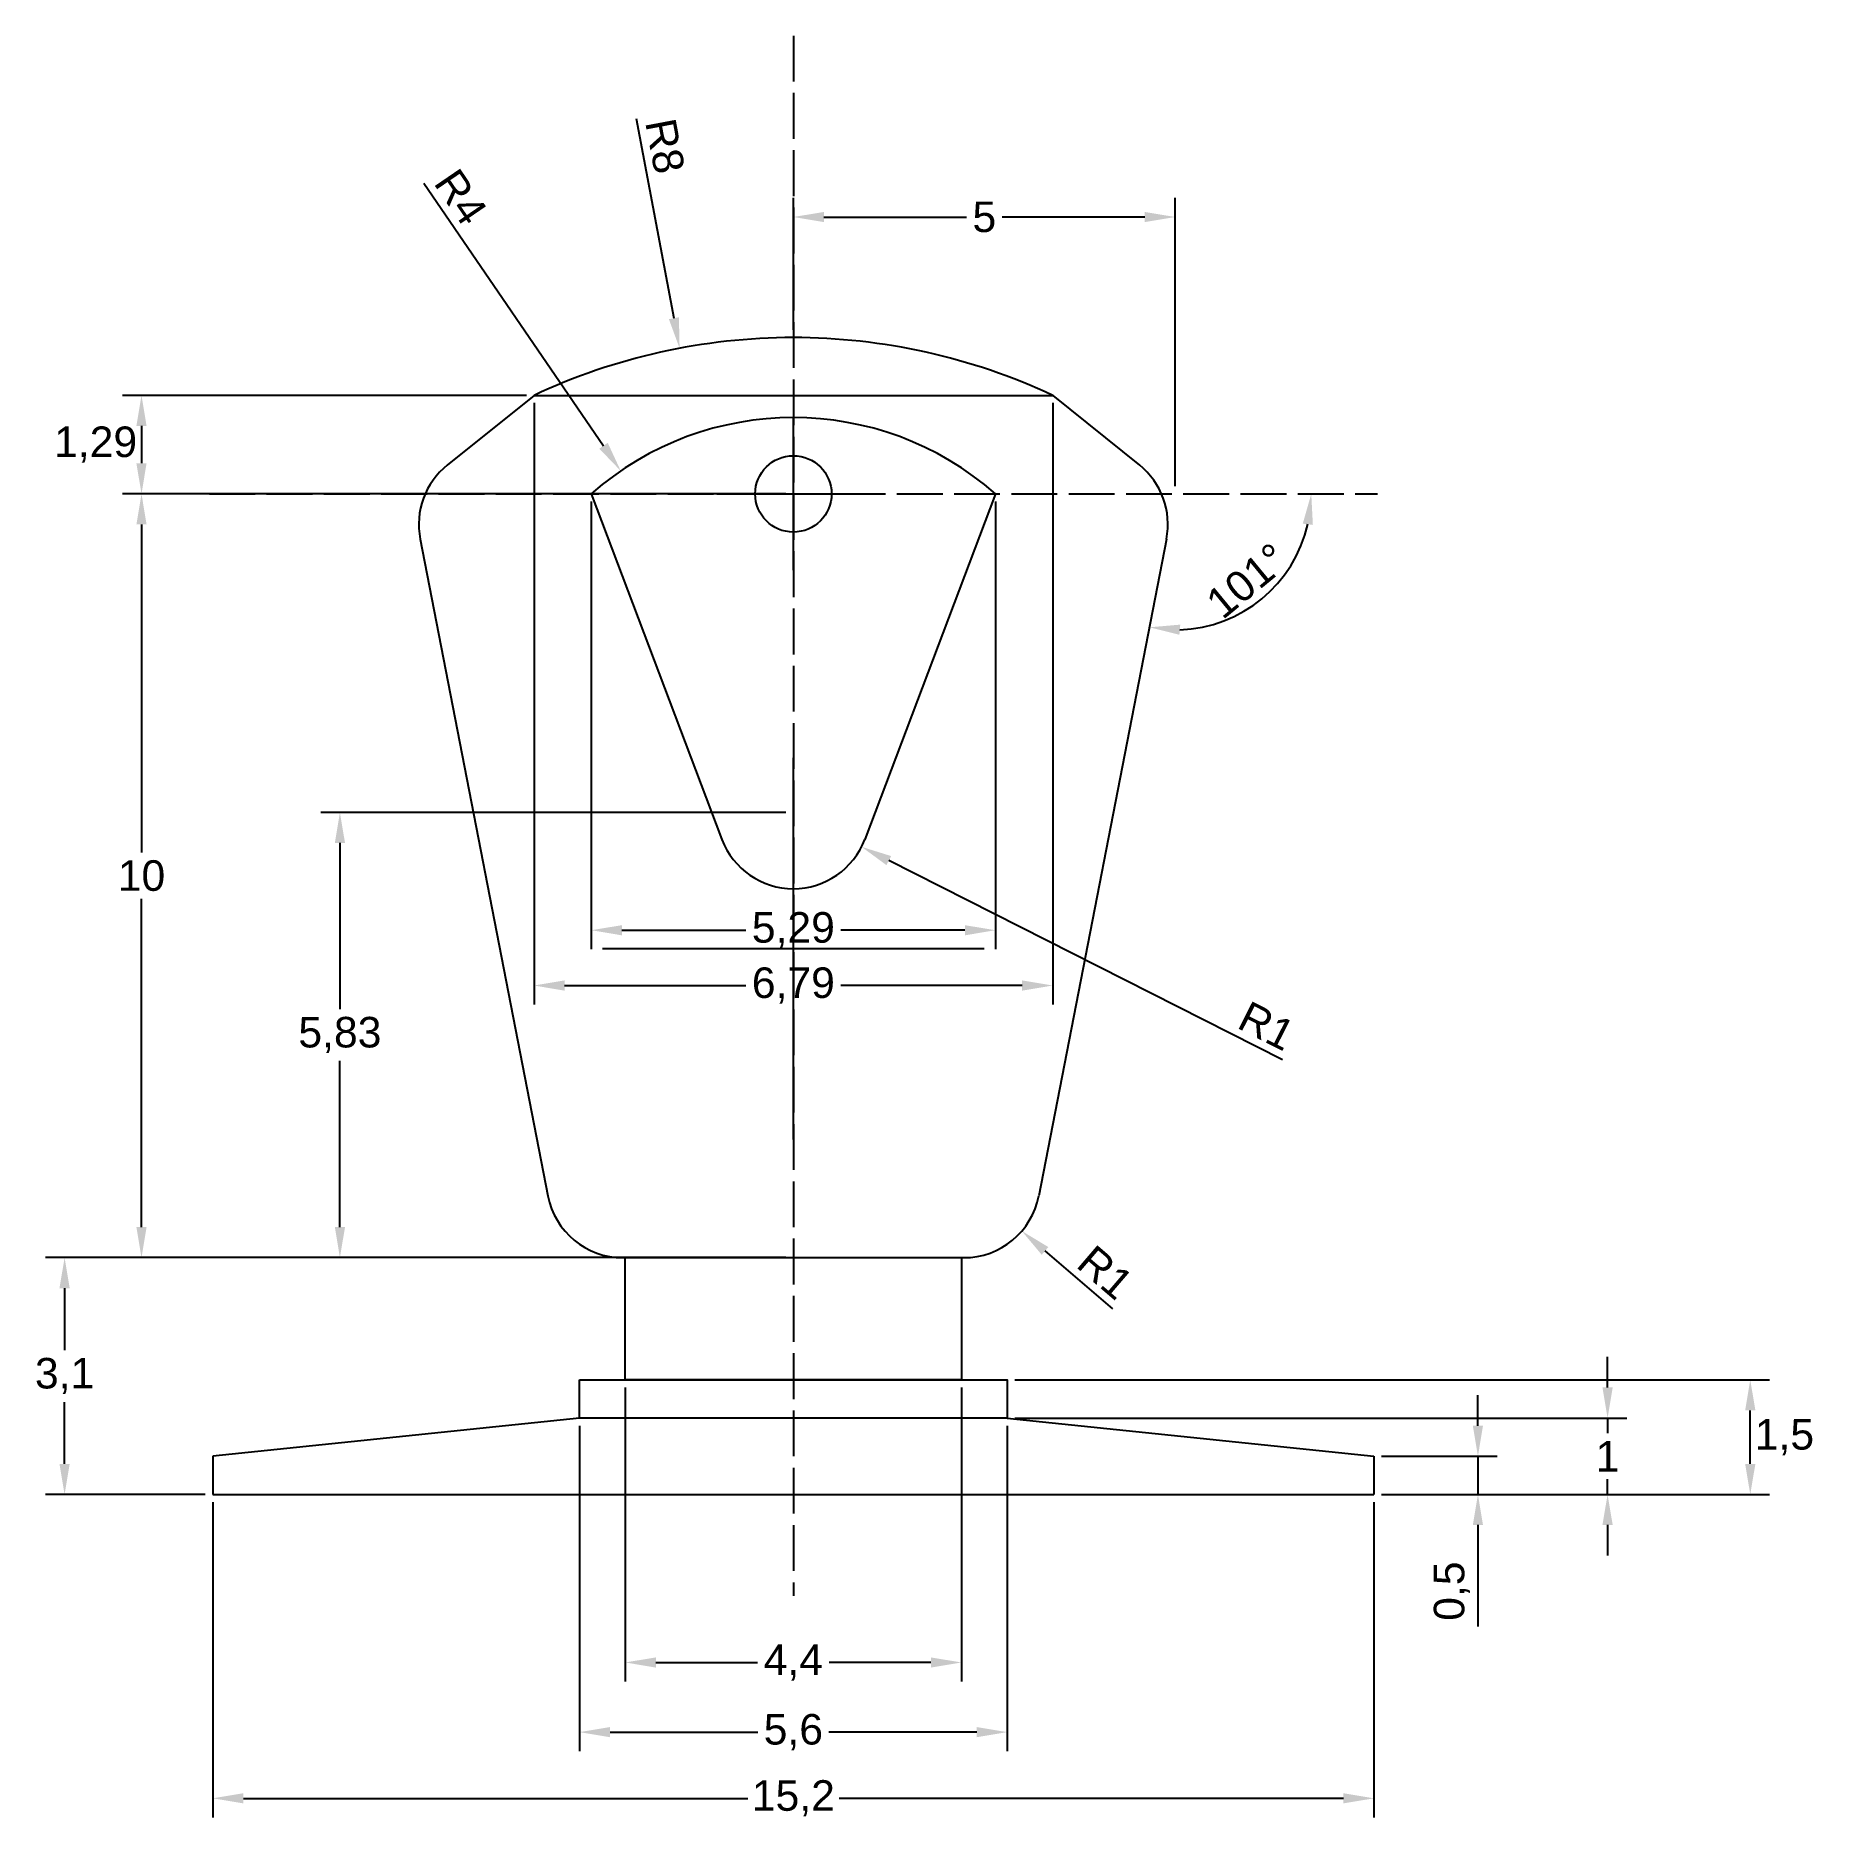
# Model space of a CAD drawing. Header units: millimetres. Extents: x 3649.2 to 3672.4, y 1852.9 to 1876.2.
import ezdxf

# ---------------------------------------------------------------- set-up
doc = ezdxf.new("R2010")
doc.units = ezdxf.units.MM
doc.header["$LTSCALE"] = 0.05
doc.header["$PDMODE"] = 34
doc.linetypes.add('ACAD_ISO02W100', pattern=[15, 12, -3])
doc.styles.get("Standard").update_dxf_attribs({"font": 'arial.ttf'})
doc.dimstyles.new('ISO-25', dxfattribs={"dimtxt": 0.4, "dimasz": 0.4, "dimexe": 0.25, "dimexo": 0.1, "dimgap": 0.1, "dimtad": 1, "dimtxsty": 'Standard', "dimcen": 2.5, "dimadec": 0, "dimazin": 0, "dimtfac": 1, "dimtmove": 0, "dimatfit": 3, "dimfxl": 1, "dimarcsym": 0})

# ---------------------------------------------------------------- blocks, each defined once
blk = doc.blocks.new('*D3')
at = {"color": 0, "lineweight": -2, "transparency": 16777216}
for p, q in [((3656.784, 1860.221), (3649.294, 1860.221)), ((3649.544, 1859.821), (3649.544, 1859.011)), ((3649.544, 1857.521), (3649.544, 1858.331)), ((3651.384, 1857.121), (3649.294, 1857.121))]:
    blk.add_line(p, q, dxfattribs=at)
at = {"color": 0, "transparency": 16777216}
for points in [[(3649.477, 1859.821), (3649.611, 1859.821), (3649.544, 1860.221)], [(3649.477, 1857.521), (3649.611, 1857.521), (3649.544, 1857.121)]]:
    blk.add_solid(points, dxfattribs=at)
at = {"layer": 'Defpoints', "color": 0, "transparency": 16777216}
for p in [(3656.884, 1860.221), (3649.544, 1857.121), (3651.484, 1857.121)]:
    blk.add_point(p, dxfattribs=at)
at = {"color": 0, "transparency": 16777216, "insert": (3649.544, 1858.671), "char_height": 0.4, "attachment_point": 5}
blk.add_mtext('3,1', dxfattribs=at)
blk = doc.blocks.new('*D4')
at = {"color": 0, "lineweight": -2, "transparency": 16777216}
for p, q in [((3668.046, 1858.021), (3668.046, 1858.421)), ((3666.784, 1857.621), (3668.296, 1857.621)), ((3668.046, 1857.621), (3668.046, 1857.121)), ((3666.784, 1857.121), (3668.296, 1857.121)), ((3668.046, 1856.721), (3668.046, 1855.39))]:
    blk.add_line(p, q, dxfattribs=at)
at = {"color": 0, "transparency": 16777216}
for points in [[(3667.979, 1858.021), (3668.112, 1858.021), (3668.046, 1857.621)], [(3667.979, 1856.721), (3668.112, 1856.721), (3668.046, 1857.121)]]:
    blk.add_solid(points, dxfattribs=at)
at = {"layer": 'Defpoints', "color": 0, "transparency": 16777216}
for p in [(3666.684, 1857.621), (3666.684, 1857.121), (3668.046, 1857.121)]:
    blk.add_point(p, dxfattribs=at)
at = {"color": 0, "transparency": 16777216, "insert": (3667.705, 1855.855), "char_height": 0.4, "attachment_point": 5, "rotation": 90}
blk.add_mtext('0,5', dxfattribs=at)
blk = doc.blocks.new('*D5')
at = {"color": 0, "lineweight": -2, "transparency": 16777216}
for p, q in [((3669.743, 1858.521), (3669.743, 1858.921)), ((3661.984, 1858.121), (3669.993, 1858.121)), ((3669.743, 1858.121), (3669.743, 1857.922)), ((3669.743, 1857.121), (3669.743, 1857.32)), ((3666.784, 1857.121), (3669.993, 1857.121)), ((3669.743, 1856.721), (3669.743, 1856.321))]:
    blk.add_line(p, q, dxfattribs=at)
at = {"color": 0, "transparency": 16777216}
for points in [[(3669.676, 1858.521), (3669.81, 1858.521), (3669.743, 1858.121)], [(3669.676, 1856.721), (3669.81, 1856.721), (3669.743, 1857.121)]]:
    blk.add_solid(points, dxfattribs=at)
at = {"layer": 'Defpoints', "color": 0, "transparency": 16777216}
for p in [(3661.884, 1858.121), (3669.743, 1858.121), (3666.684, 1857.121)]:
    blk.add_point(p, dxfattribs=at)
at = {"color": 0, "transparency": 16777216, "insert": (3669.743, 1857.621), "char_height": 0.4, "attachment_point": 5}
blk.add_mtext('1', dxfattribs=at)
blk = doc.blocks.new('*D6')
at = {"color": 0, "lineweight": -2, "transparency": 16777216}
for p, q in [((3661.984, 1858.621), (3671.861, 1858.621)), ((3671.611, 1857.521), (3671.611, 1858.221)), ((3666.784, 1857.121), (3671.861, 1857.121))]:
    blk.add_line(p, q, dxfattribs=at)
at = {"color": 0, "transparency": 16777216}
for points in [[(3671.544, 1858.221), (3671.678, 1858.221), (3671.611, 1858.621)], [(3671.544, 1857.521), (3671.678, 1857.521), (3671.611, 1857.121)]]:
    blk.add_solid(points, dxfattribs=at)
at = {"layer": 'Defpoints', "color": 0, "transparency": 16777216}
for p in [(3661.884, 1858.621), (3671.611, 1858.621), (3666.684, 1857.121)]:
    blk.add_point(p, dxfattribs=at)
at = {"color": 0, "transparency": 16777216, "insert": (3672.058, 1857.871), "char_height": 0.4, "attachment_point": 5}
blk.add_mtext('1,5', dxfattribs=at)
blk = doc.blocks.new('*D7')
at = {"color": 0, "lineweight": -2, "transparency": 16777216}
for p, q in [((3656.884, 1858.521), (3656.884, 1854.671)), ((3661.284, 1858.521), (3661.284, 1854.671)), ((3657.284, 1854.921), (3658.613, 1854.921)), ((3660.884, 1854.921), (3659.555, 1854.921))]:
    blk.add_line(p, q, dxfattribs=at)
at = {"color": 0, "transparency": 16777216}
for points in [[(3657.284, 1854.987), (3657.284, 1854.854), (3656.884, 1854.921)], [(3660.884, 1854.987), (3660.884, 1854.854), (3661.284, 1854.921)]]:
    blk.add_solid(points, dxfattribs=at)
at = {"layer": 'Defpoints', "color": 0, "transparency": 16777216}
for p in [(3656.884, 1858.621), (3661.284, 1858.621), (3661.284, 1854.921)]:
    blk.add_point(p, dxfattribs=at)
at = {"color": 0, "transparency": 16777216, "insert": (3659.084, 1854.921), "char_height": 0.4, "attachment_point": 5}
blk.add_mtext('4,4', dxfattribs=at)
blk = doc.blocks.new('*D8')
at = {"color": 0, "lineweight": -2, "transparency": 16777216}
for p, q in [((3656.284, 1858.021), (3656.284, 1853.759)), ((3661.884, 1858.021), (3661.884, 1853.759)), ((3656.684, 1854.009), (3658.62, 1854.009)), ((3661.484, 1854.009), (3659.548, 1854.009))]:
    blk.add_line(p, q, dxfattribs=at)
at = {"color": 0, "transparency": 16777216}
for points in [[(3656.684, 1854.075), (3656.684, 1853.942), (3656.284, 1854.009)], [(3661.484, 1854.075), (3661.484, 1853.942), (3661.884, 1854.009)]]:
    blk.add_solid(points, dxfattribs=at)
at = {"layer": 'Defpoints', "color": 0, "transparency": 16777216}
for p in [(3656.284, 1858.121), (3661.884, 1858.121), (3661.884, 1854.009)]:
    blk.add_point(p, dxfattribs=at)
at = {"color": 0, "transparency": 16777216, "insert": (3659.084, 1854.009), "char_height": 0.4, "attachment_point": 5}
blk.add_mtext('5,6', dxfattribs=at)
blk = doc.blocks.new('*D9')
at = {"color": 0, "lineweight": -2, "transparency": 16777216}
for p, q in [((3651.484, 1857.021), (3651.484, 1852.892)), ((3666.684, 1857.021), (3666.684, 1852.892)), ((3651.884, 1853.142), (3658.486, 1853.142)), ((3666.284, 1853.142), (3659.683, 1853.142))]:
    blk.add_line(p, q, dxfattribs=at)
at = {"color": 0, "transparency": 16777216}
for points in [[(3651.884, 1853.209), (3651.884, 1853.076), (3651.484, 1853.142)], [(3666.284, 1853.209), (3666.284, 1853.076), (3666.684, 1853.142)]]:
    blk.add_solid(points, dxfattribs=at)
at = {"layer": 'Defpoints', "color": 0, "transparency": 16777216}
for p in [(3651.484, 1857.121), (3666.684, 1857.121), (3666.684, 1853.142)]:
    blk.add_point(p, dxfattribs=at)
at = {"color": 0, "transparency": 16777216, "insert": (3659.084, 1853.142), "char_height": 0.4, "attachment_point": 5}
blk.add_mtext('15,2', dxfattribs=at)
blk = doc.blocks.new('*D13')
at = {"color": 0, "lineweight": -2, "transparency": 16777216}
for p, q in [((3659.084, 1872.367), (3659.084, 1874.096)), ((3664.084, 1870.321), (3664.084, 1874.096)), ((3659.484, 1873.846), (3661.352, 1873.846)), ((3663.684, 1873.846), (3661.817, 1873.846))]:
    blk.add_line(p, q, dxfattribs=at)
at = {"color": 0, "transparency": 16777216}
for points in [[(3659.484, 1873.912), (3659.484, 1873.779), (3659.084, 1873.846)], [(3663.684, 1873.912), (3663.684, 1873.779), (3664.084, 1873.846)]]:
    blk.add_solid(points, dxfattribs=at)
at = {"layer": 'Defpoints', "color": 0, "transparency": 16777216}
for p in [(3659.084, 1873.846), (3659.084, 1872.267), (3664.084, 1870.221)]:
    blk.add_point(p, dxfattribs=at)
at = {"color": 0, "transparency": 16777216, "insert": (3661.584, 1873.846), "char_height": 0.4, "attachment_point": 5}
blk.add_mtext('5', dxfattribs=at)
blk = doc.blocks.new('*D14')
at = {"color": 0, "lineweight": -2, "transparency": 16777216}
for p, q in [((3657.026, 1875.134), (3657.521, 1872.52)), ((3659.084, 1861.767), (3659.084, 1866.767)), ((3656.584, 1864.267), (3661.584, 1864.267))]:
    blk.add_line(p, q, dxfattribs=at)
at = {"color": 0, "transparency": 16777216}
blk.add_solid([(3657.586, 1872.533), (3657.455, 1872.508), (3657.595, 1872.127)], dxfattribs=at)
at = {"layer": 'Defpoints', "color": 0, "transparency": 16777216}
for p in [(3657.595, 1872.127), (3659.084, 1864.267)]:
    blk.add_point(p, dxfattribs=at)
at = {"color": 0, "transparency": 16777216, "insert": (3657.403, 1874.775), "char_height": 0.4, "attachment_point": 5, "rotation": 280.7267}
blk.add_mtext('R8', dxfattribs=at)
blk = doc.blocks.new('*D15')
at = {"color": 0, "lineweight": -2, "transparency": 16777216}
blk.add_line((3654.246, 1874.288), (3656.599, 1870.851), dxfattribs=at)
at = {"color": 0, "transparency": 16777216}
blk.add_solid([(3656.654, 1870.889), (3656.544, 1870.813), (3656.825, 1870.521)], dxfattribs=at)
at = {"layer": 'Defpoints', "color": 0, "transparency": 16777216}
for p in [(3656.825, 1870.521), (3659.084, 1867.22)]:
    blk.add_point(p, dxfattribs=at)
at = {"color": 0, "transparency": 16777216, "insert": (3654.732, 1874.109), "char_height": 0.4, "attachment_point": 5, "rotation": 304.3948}
blk.add_mtext('R4', dxfattribs=at)
blk = doc.blocks.new('*D16')
at = {"color": 0, "lineweight": -2, "transparency": 16777216}
for p, q in [((3655.589, 1871.511), (3650.301, 1871.511)), ((3650.551, 1871.111), (3650.551, 1870.621)), ((3654.165, 1870.221), (3650.301, 1870.221))]:
    blk.add_line(p, q, dxfattribs=at)
at = {"color": 0, "transparency": 16777216}
for points in [[(3650.484, 1871.111), (3650.617, 1871.111), (3650.551, 1871.511)], [(3650.484, 1870.621), (3650.617, 1870.621), (3650.551, 1870.221)]]:
    blk.add_solid(points, dxfattribs=at)
at = {"layer": 'Defpoints', "color": 0, "transparency": 16777216}
for p in [(3655.689, 1871.511), (3650.551, 1870.221), (3654.265, 1870.221)]:
    blk.add_point(p, dxfattribs=at)
at = {"color": 0, "transparency": 16777216, "insert": (3649.95, 1870.866), "char_height": 0.4, "attachment_point": 5}
blk.add_mtext('1,29', dxfattribs=at)
blk = doc.blocks.new('*D17')
at = {"color": 0, "lineweight": -2, "transparency": 16777216}
for p, q in [((3658.984, 1870.221), (3650.301, 1870.221)), ((3650.551, 1869.821), (3650.551, 1865.525)), ((3650.551, 1860.621), (3650.551, 1864.917)), ((3658.984, 1860.221), (3650.301, 1860.221))]:
    blk.add_line(p, q, dxfattribs=at)
at = {"color": 0, "transparency": 16777216}
for points in [[(3650.484, 1869.821), (3650.617, 1869.821), (3650.551, 1870.221)], [(3650.484, 1860.621), (3650.617, 1860.621), (3650.551, 1860.221)]]:
    blk.add_solid(points, dxfattribs=at)
at = {"layer": 'Defpoints', "color": 0, "transparency": 16777216}
for p in [(3659.084, 1870.221), (3650.551, 1860.221), (3659.084, 1860.221)]:
    blk.add_point(p, dxfattribs=at)
at = {"color": 0, "transparency": 16777216, "insert": (3650.551, 1865.221), "char_height": 0.4, "attachment_point": 5}
blk.add_mtext('10', dxfattribs=at)
blk = doc.blocks.new('*D18')
at = {"color": 0, "lineweight": -2, "transparency": 16777216}
for p, q in [((3658.984, 1866.051), (3652.898, 1866.051)), ((3653.148, 1865.651), (3653.148, 1863.476)), ((3653.148, 1860.621), (3653.148, 1862.796)), ((3658.984, 1860.221), (3652.898, 1860.221))]:
    blk.add_line(p, q, dxfattribs=at)
at = {"color": 0, "transparency": 16777216}
for points in [[(3653.082, 1865.651), (3653.215, 1865.651), (3653.148, 1866.051)], [(3653.082, 1860.621), (3653.215, 1860.621), (3653.148, 1860.221)]]:
    blk.add_solid(points, dxfattribs=at)
at = {"layer": 'Defpoints', "color": 0, "transparency": 16777216}
for p in [(3659.084, 1866.051), (3653.148, 1860.221), (3659.084, 1860.221)]:
    blk.add_point(p, dxfattribs=at)
at = {"color": 0, "transparency": 16777216, "insert": (3653.148, 1863.136), "char_height": 0.4, "attachment_point": 5}
blk.add_mtext('5,83', dxfattribs=at)
blk = doc.blocks.new('*D19')
at = {"color": 0, "lineweight": -2, "transparency": 16777216}
for p, q in [((3656.439, 1870.121), (3656.439, 1864.258)), ((3661.729, 1870.121), (3661.729, 1864.258)), ((3656.839, 1864.508), (3658.464, 1864.508)), ((3661.329, 1864.508), (3659.704, 1864.508))]:
    blk.add_line(p, q, dxfattribs=at)
at = {"color": 0, "transparency": 16777216}
for points in [[(3656.839, 1864.574), (3656.839, 1864.441), (3656.439, 1864.508)], [(3661.329, 1864.574), (3661.329, 1864.441), (3661.729, 1864.508)]]:
    blk.add_solid(points, dxfattribs=at)
at = {"layer": 'Defpoints', "color": 0, "transparency": 16777216}
for p in [(3656.439, 1870.221), (3661.729, 1870.221), (3661.729, 1864.508)]:
    blk.add_point(p, dxfattribs=at)
at = {"color": 0, "transparency": 16777216, "insert": (3659.084, 1864.508), "char_height": 0.4, "attachment_point": 5}
blk.add_mtext('5,29', dxfattribs=at)
blk = doc.blocks.new('*D20')
at = {"color": 0, "lineweight": -2, "transparency": 16777216}
for p, q in [((3655.689, 1871.411), (3655.689, 1863.534)), ((3662.479, 1871.411), (3662.479, 1863.534)), ((3656.089, 1863.784), (3658.463, 1863.784)), ((3662.079, 1863.784), (3659.705, 1863.784))]:
    blk.add_line(p, q, dxfattribs=at)
at = {"color": 0, "transparency": 16777216}
for points in [[(3656.089, 1863.851), (3656.089, 1863.717), (3655.689, 1863.784)], [(3662.079, 1863.851), (3662.079, 1863.717), (3662.479, 1863.784)]]:
    blk.add_solid(points, dxfattribs=at)
at = {"layer": 'Defpoints', "color": 0, "transparency": 16777216}
for p in [(3655.689, 1871.511), (3662.479, 1871.511), (3662.479, 1863.784)]:
    blk.add_point(p, dxfattribs=at)
at = {"color": 0, "transparency": 16777216, "insert": (3659.084, 1863.784), "char_height": 0.4, "attachment_point": 5}
blk.add_mtext('6,79', dxfattribs=at)
blk = doc.blocks.new('*D21')
at = {"color": 0, "lineweight": -2, "transparency": 16777216}
blk.add_arc((3664.084, 1870.221), 1.78, 271.9046, 347.0954, dxfattribs=at)
at = {"color": 0, "transparency": 16777216}
for points in [[(3665.753, 1869.831), (3665.885, 1869.816), (3665.864, 1870.221)], [(3664.138, 1868.376), (3664.149, 1868.509), (3663.745, 1868.474)]]:
    blk.add_solid(points, dxfattribs=at)
at = {"layer": 'Defpoints', "color": 0, "transparency": 16777216}
for p in [(3651.439, 1870.221), (3666.729, 1870.221), (3663.969, 1869.629), (3664.77, 1868.579), (3662.298, 1861.03)]:
    blk.add_point(p, dxfattribs=at)
at = {"color": 0, "transparency": 16777216, "insert": (3665.023, 1869.083), "char_height": 0.4, "attachment_point": 5, "rotation": 39.5}
blk.add_mtext('101°', dxfattribs=at)
blk = doc.blocks.new('*D22')
at = {"color": 0, "lineweight": -2, "transparency": 16777216}
blk.add_line((3665.489, 1862.813), (3660.334, 1865.419), dxfattribs=at)
at = {"color": 0, "transparency": 16777216}
blk.add_solid([(3660.364, 1865.479), (3660.303, 1865.36), (3659.977, 1865.6)], dxfattribs=at)
at = {"layer": 'Defpoints', "color": 0, "transparency": 16777216}
for p in [(3659.084, 1866.051), (3659.977, 1865.6)]:
    blk.add_point(p, dxfattribs=at)
at = {"color": 0, "transparency": 16777216, "insert": (3665.282, 1863.255), "char_height": 0.4, "attachment_point": 5, "rotation": 333.1791}
blk.add_mtext('R1', dxfattribs=at)
blk = doc.blocks.new('*D23')
at = {"color": 0, "lineweight": -2, "transparency": 16777216}
blk.add_line((3663.265, 1859.55), (3662.379, 1860.31), dxfattribs=at)
at = {"color": 0, "transparency": 16777216}
blk.add_solid([(3662.422, 1860.36), (3662.335, 1860.259), (3662.075, 1860.57)], dxfattribs=at)
at = {"layer": 'Defpoints', "color": 0, "transparency": 16777216}
for p in [(3661.316, 1861.221), (3662.075, 1860.57)]:
    blk.add_point(p, dxfattribs=at)
at = {"color": 0, "transparency": 16777216, "insert": (3663.17, 1860.028), "char_height": 0.4, "attachment_point": 5, "rotation": 319.3939}
blk.add_mtext('R1', dxfattribs=at)

msp = doc.modelspace()

# ---------------------------------------------------------------- linework, layer by layer
at = {"linetype": 'ACAD_ISO02W100'}
for p, q in [((3659.084, 1876.22), (3659.084, 1855.794)), ((3651.439, 1870.221), (3666.729, 1870.221))]:
    msp.add_line(p, q, dxfattribs=at)
for p, q in [((3655.689, 1871.511), (3654.554, 1870.599)), ((3655.689, 1871.511), (3662.479, 1871.511)), ((3662.479, 1871.511), (3663.614, 1870.599)), ((3656.439, 1870.221), (3658.149, 1865.698)), ((3659.084, 1870.051), (3659.084, 1870.221)), ((3661.729, 1870.221), (3660.02, 1865.698)), ((3654.199, 1869.629), (3655.871, 1861.03)), ((3663.969, 1869.629), (3662.298, 1861.03)), ((3656.852, 1860.221), (3661.316, 1860.221)), ((3657.167, 1860.221), (3661.001, 1860.221)), ((3656.284, 1858.121), (3651.484, 1857.621)), ((3661.884, 1858.121), (3666.684, 1857.621)), ((3651.484, 1857.621), (3651.484, 1857.121)), ((3666.684, 1857.621), (3666.684, 1857.121)), ((3651.484, 1857.121), (3666.684, 1857.121))]:
    msp.add_line(p, q)
for points in [[(3656.884, 1860.221), (3661.284, 1860.221), (3661.284, 1858.621), (3656.884, 1858.621)], [(3656.284, 1858.621), (3661.884, 1858.621), (3661.884, 1858.121), (3656.284, 1858.121)]]:
    msp.add_lwpolyline(points, close=True)
for centre, radius, start, end in [((3659.084, 1864.267), 8, 90, 115.1111), ((3659.084, 1864.267), 8, 64.8889, 90), ((3659.084, 1867.22), 4, 48.6047, 131.3953), ((3655.181, 1869.82), 1, 128.7902, 191), ((3662.987, 1869.82), 1, 349, 51.2098), ((3659.084, 1866.051), 1, 200.7031, 339.2969), ((3656.852, 1861.221), 1, 191, 270), ((3661.316, 1861.221), 1, 270, 349)]:
    msp.add_arc(centre, radius, start, end)
msp.add_point((3659.084, 1870.221))

# ---------------------------------------------------------------- dimensions: what is measured, and where the dimension line sits
at = {"color": 3}
for center, mpoint, override, picture, middle in [((3659.084, 1864.267), (3657.595, 1872.127), {"dimtofl": 0}, '*D14', (3657.104, 1874.718)), ((3659.084, 1867.22), (3656.825, 1870.521), {"dimcen": 0, "dimtofl": 0}, '*D15', (3654.484, 1873.94)), ((3659.084, 1866.051), (3659.977, 1865.6), {"dimcen": 0, "dimtofl": 0}, '*D22', (3665.146, 1862.986))]:
    dim = msp.add_radius_dim(center=center, mpoint=mpoint, dimstyle='ISO-25', override=override, dxfattribs=at)
    dim.commit()
    dim.dimension.update_dxf_attribs({"geometry": picture, "text_midpoint": middle, "dimtype": 164})
for base, p1, p2, picture, middle in [((3659.084, 1873.846), (3664.084, 1870.221), (3659.084, 1872.267), '*D13', (3661.584, 1873.846)), ((3661.284, 1854.921), (3656.884, 1858.621), (3661.284, 1858.621), '*D7', (3659.084, 1854.921)), ((3661.884, 1854.009), (3656.284, 1858.121), (3661.884, 1858.121), '*D8', (3659.084, 1854.009)), ((3666.684, 1853.142), (3651.484, 1857.121), (3666.684, 1857.121), '*D9', (3659.084, 1853.142))]:
    dim = msp.add_linear_dim(base=base, p1=p1, p2=p2, dimstyle='ISO-25', override={"dimtad": 0, "dimtih": 1}, dxfattribs=at)
    dim.commit()
    dim.dimension.update_dxf_attribs({"geometry": picture, "text_midpoint": middle})
for base, p1, p2, override, picture, middle in [((3650.551, 1870.221), (3655.689, 1871.511), (3654.265, 1870.221), {"dimtad": 2, "dimtih": 1}, '*D16', (3649.95, 1870.866)), ((3650.551, 1860.221), (3659.084, 1870.221), (3659.084, 1860.221), {"dimtad": 0, "dimtih": 1}, '*D17', (3650.551, 1865.221)), ((3653.148, 1860.221), (3659.084, 1866.051), (3659.084, 1860.221), {"dimtad": 0, "dimtih": 1}, '*D18', (3653.148, 1863.136)), ((3649.544, 1857.121), (3656.884, 1860.221), (3651.484, 1857.121), {"dimtad": 0, "dimtih": 1}, '*D3', (3649.544, 1858.671)), ((3669.743, 1858.121), (3666.684, 1857.121), (3661.884, 1858.121), {"dimtad": 0, "dimtih": 1}, '*D5', (3669.743, 1857.621)), ((3671.611, 1858.621), (3666.684, 1857.121), (3661.884, 1858.621), {"dimtad": 2, "dimtih": 1}, '*D6', (3672.058, 1857.871))]:
    dim = msp.add_linear_dim(base=base, p1=p1, p2=p2, angle=90, dimstyle='ISO-25', override=override, dxfattribs=at)
    dim.commit()
    dim.dimension.update_dxf_attribs({"geometry": picture, "text_midpoint": middle})
for base, p1, p2, picture, middle in [((3662.479, 1863.784), (3655.689, 1871.511), (3662.479, 1871.511), '*D20', (3659.084, 1863.784)), ((3661.729, 1864.508), (3656.439, 1870.221), (3661.729, 1870.221), '*D19', (3659.084, 1864.508))]:
    dim = msp.add_linear_dim(base=base, p1=p1, p2=p2, dimstyle='ISO-25', override={"dimtad": 0, "dimtih": 1, "dimtofl": 0}, dxfattribs=at)
    dim.commit()
    dim.dimension.update_dxf_attribs({"geometry": picture, "text_midpoint": middle, "dimtype": 160})
dim = msp.add_angular_dim_2l(base=(3664.77, 1868.579), line1=((3651.439, 1870.221), (3666.729, 1870.221)), line2=((3663.969, 1869.629), (3662.298, 1861.03)), dimstyle='ISO-25', dxfattribs=at)
dim.commit()
dim.dimension.update_dxf_attribs({"geometry": '*D21', "text_midpoint": (3665.023, 1869.083)})
dim = msp.add_radius_dim(center=(3661.316, 1861.221), mpoint=(3662.075, 1860.57), dimstyle='ISO-25', override={"dimcen": 0, "dimtofl": 0}, dxfattribs=at)
dim.commit()
dim.dimension.update_dxf_attribs({"geometry": '*D23', "text_midpoint": (3663.17, 1860.028)})
dim = msp.add_linear_dim(base=(3668.046, 1857.121), p1=(3666.684, 1857.621), p2=(3666.684, 1857.121), angle=90, dimstyle='ISO-25', dxfattribs=at)
dim.commit()
dim.dimension.update_dxf_attribs({"geometry": '*D4', "text_midpoint": (3667.705, 1855.855)})

doc.saveas('drawing.dxf')
